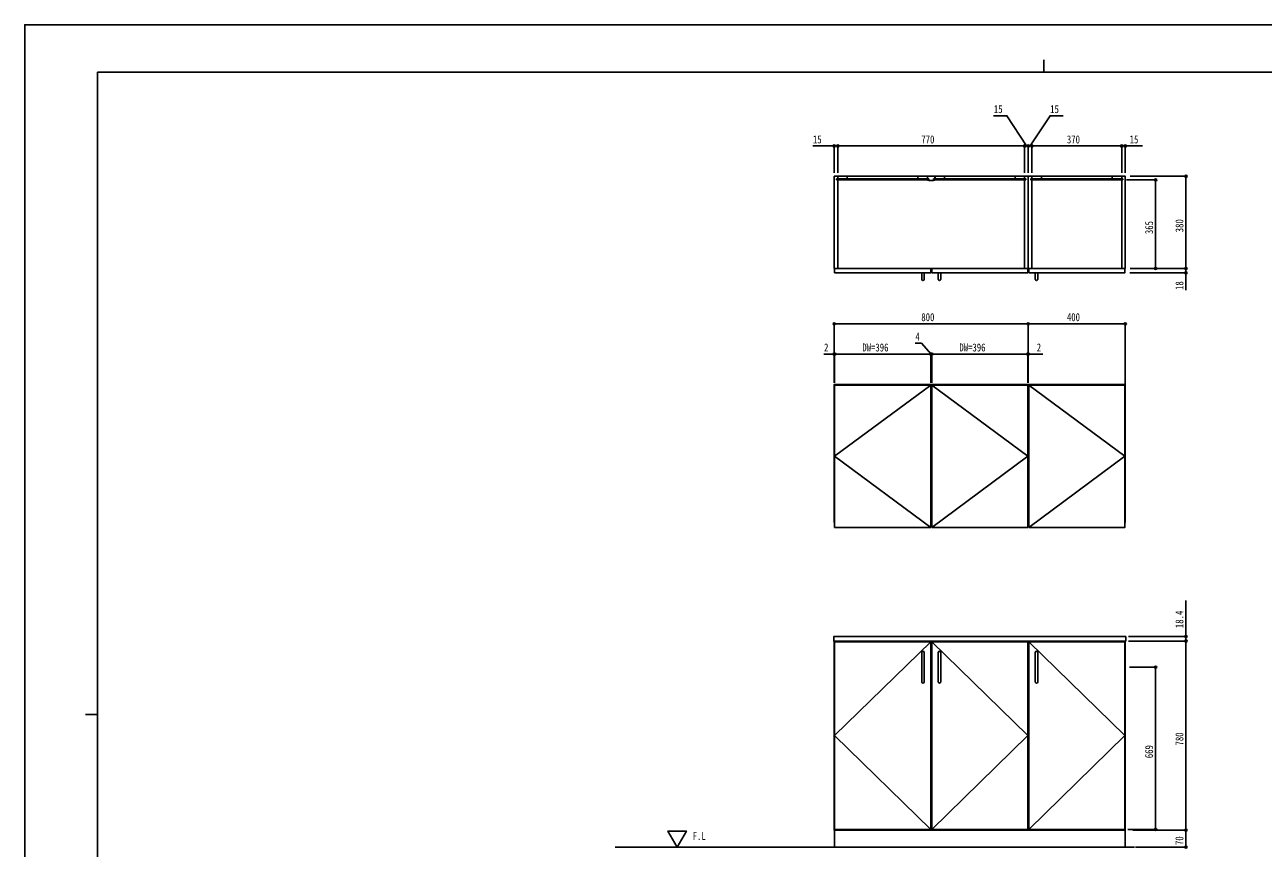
# Model space of a CAD drawing. Units: millimetres, scale not verified. Extents: x -4205 to 4205, y -2970 to 2970.
# Drawn here: x -4205 to 899, y -426 to 2970 of the extents above; entities that cross this region are included whole.
import ezdxf
from ezdxf.enums import TextEntityAlignment as Align

# ---------------------------------------------------------------- set-up
doc = ezdxf.new("R2010")
doc.units = ezdxf.units.MM
doc.header["$LTSCALE"] = 20
for name, color, linetype in [('0-1_USER1', 3, 'Continuous'), ('0-2_YKK_11', 7, 'Continuous'), ('0-3_YKK_12', 2, 'Continuous'), ('0-4_YKK_13', 4, 'Continuous'), ('0-5_YKK_D', 6, 'Continuous'), ('0-6_YKK_ZWAK', 7, 'Continuous'), ('0-7_YSS_K', 3, 'Continuous')]:
    doc.layers.add(name, color=color, linetype=linetype)
doc.styles.add('ＭＳ ゴシック', font='')
doc.styles.get('ＭＳ ゴシック').set_extended_font_data('MS Gothic')

msp = doc.modelspace()

# ---------------------------------------------------------------- linework, layer by layer
at = {"layer": '0-2_YKK_11'}
for p, q in [((-866.98, 897), (-866.97, 897)), ((-466.97, 917), (-470.97, 917)), ((-68.98, 917), (-70.97, 917)), ((-66.98, 897), (-66.97, 897)), ((331.02, 917), (329.03, 917))]:
    msp.add_line(p, q, dxfattribs=at)
at = {"layer": '0-3_YKK_12'}
for p, q in [((-859.48, 2335), (-853.98, 2335)), ((-859.48, 2330), (-859.48, 2335)), ((-859.48, 2330), (-853.98, 2330)), ((-853.98, 2335), (-853.98, 2345)), ((-853.98, 1965), (-853.98, 2330)), ((-814.98, 2345), (-523.98, 2345)), ((-483.98, 2345), (-453.98, 2345)), ((-483.98, 2345), (-483.98, 2335)), ((-483.98, 2335), (-478.48, 2335)), ((-483.98, 2330), (-478.48, 2330)), ((-483.98, 2330), (-483.98, 2329)), ((-483.98, 2329), (-478.48, 2328)), ((-478.48, 2335), (-478.48, 2330)), ((-478.48, 2328), (-459.48, 2328)), ((-459.48, 2335), (-453.98, 2335)), ((-459.48, 2335), (-459.48, 2330)), ((-459.48, 2330), (-453.98, 2330)), ((-459.48, 2328), (-453.98, 2329)), ((-453.98, 2345), (-453.98, 2335)), ((-453.98, 2330), (-453.98, 2329)), ((-122.98, 2345), (-413.98, 2345)), ((-83.98, 2345), (-83.98, 2335)), ((-83.98, 2335), (-78.98, 2335)), ((-83.98, 2330), (-78.98, 2330)), ((-83.98, 2330), (-83.98, 1965)), ((-78.98, 2335), (-78.98, 2330)), ((-53.98, 1965), (-53.98, 2330.5)), ((276.52, 2345), (-14.48, 2345)), ((316.02, 2345), (316.02, 2334.5)), ((316.02, 2330.5), (316.02, 1965)), ((-70.98, 1190.5), (-466.98, 1484)), ((329.02, 1190.5), (-66.98, 1484)), ((-466.97, 897), (-70.97, 1190.5)), ((-66.97, 897), (329.03, 1190.5)), ((-868.98, 917), (-866.97, 917)), ((-68.98, 917), (-66.97, 917))]:
    msp.add_line(p, q, dxfattribs=at)
for points in [[(-68.98, 1965), (-868.98, 1965), (-868.98, 2345), (-68.98, 2345)], [(-858.98, 2330.5), (-479.98, 2330.5), (-479.98, 2334.5), (-858.98, 2334.5)], [(-853.98, 2334.5), (-814.98, 2334.5), (-814.98, 2345), (-853.98, 2345)], [(-484.98, 2334.5), (-523.98, 2334.5), (-523.98, 2345), (-484.98, 2345)], [(-78.98, 2330.5), (-457.98, 2330.5), (-457.98, 2334.5), (-78.98, 2334.5)], [(-452.98, 2334.5), (-413.98, 2334.5), (-413.98, 2345), (-452.98, 2345)], [(-83.98, 2334.5), (-122.98, 2334.5), (-122.98, 2345), (-83.98, 2345)], [(331.02, 1965), (-68.98, 1965), (-68.98, 2345), (331.02, 2345)], [(320.52, 2330.5), (-58.48, 2330.5), (-58.48, 2334.5), (320.52, 2334.5)], [(-53.98, 2334.5), (-14.98, 2334.5), (-14.98, 2345), (-53.98, 2345)], [(316.02, 2334.5), (277.02, 2334.5), (277.02, 2345), (316.02, 2345)], [(-470.98, 1947), (-866.98, 1947), (-866.98, 1965), (-470.98, 1965)], [(-70.98, 1947), (-466.98, 1947), (-466.98, 1965), (-70.98, 1965)], [(-66.98, 1947), (329.02, 1947), (329.02, 1965), (-66.98, 1965)], [(-470.98, 897), (-866.98, 897), (-866.98, 1484), (-470.98, 1484)], [(-466.98, 897), (-70.98, 897), (-70.98, 1484), (-466.98, 1484)], [(-66.98, 897), (329.02, 897), (329.02, 1484), (-66.98, 1484)], [(-870.73, 428.6), (332.77, 428.6), (332.77, 447), (-870.73, 447)], [(-868.98, -351.4), (-68.98, -351.4), (-68.98, 428.6), (-868.98, 428.6)], [(-866.98, -348.4), (-470.98, -348.4), (-470.98, 425.6), (-866.98, 425.6)], [(-70.98, -348.4), (-466.98, -348.4), (-466.98, 425.6), (-70.98, 425.6)], [(-68.98, -351.4), (331.02, -351.4), (331.02, 428.6), (-68.98, 428.6)], [(329.02, -348.4), (-66.98, -348.4), (-66.98, 425.6), (329.02, 425.6)], [(-867.98, -421.4), (330.02, -421.4), (330.02, -351.4), (-867.98, -351.4)]]:
    msp.add_lwpolyline(points, close=True, dxfattribs=at)
for points in [[(-68.98, 917), (-68.98, 1487), (-868.98, 1487), (-868.98, 917)], [(-470.98, 1484), (-866.98, 1190.5), (-470.98, 897)], [(331.02, 917), (331.02, 1487), (-68.98, 1487), (-68.98, 917)], [(-470.98, 425.6), (-866.98, 38.6), (-470.98, -348.4)], [(-466.98, -348.4), (-70.98, 38.6), (-466.98, 425.6)], [(-66.98, -348.4), (329.02, 38.6), (-66.98, 425.6)]]:
    msp.add_lwpolyline(points, dxfattribs=at)
at = {"layer": '0-4_YKK_13'}
for p, q in [((-507.98, 1947), (-497.98, 1947)), ((-507.98, 1919.34), (-507.98, 1947)), ((-497.98, 1919.34), (-497.98, 1947)), ((-439.98, 1947), (-429.98, 1947)), ((-439.98, 1919.34), (-439.98, 1947)), ((-429.98, 1919.34), (-429.98, 1947)), ((-39.98, 1947), (-29.98, 1947)), ((-39.98, 1919.34), (-39.98, 1947)), ((-29.98, 1919.34), (-29.98, 1947)), ((-507.98, 381.76), (-507.98, 259.44)), ((-497.98, 381.76), (-497.98, 259.44)), ((-439.98, 381.76), (-439.98, 259.44)), ((-429.98, 381.76), (-429.98, 259.44)), ((-39.98, 381.76), (-39.98, 259.44)), ((-29.98, 381.76), (-29.98, 259.44))]:
    msp.add_line(p, q, dxfattribs=at)
for centre, start, end in [((-502.98, 1920.05), 188.0693, 351.9307), ((-434.98, 1920.05), 188.0693, 351.9307), ((-34.98, 1920.05), 188.0693, 351.9307), ((-502.98, 381.06), 8.0102, 171.9898), ((-434.98, 381.06), 8.0102, 171.9898), ((-34.98, 381.06), 8.0102, 171.9898), ((-502.98, 260.14), 188.0102, 351.9898), ((-434.98, 260.14), 188.0102, 351.9898), ((-34.98, 260.14), 188.0102, 351.9898)]:
    msp.add_arc(centre, 5.05, start, end, dxfattribs=at)
at = {"layer": '0-5_YKK_D'}
for p, q in [((-868.98, 2360), (-868.98, 2471)), ((-853.98, 2360), (-853.98, 2471)), ((-853.98, 2360), (-853.98, 2471)), ((-83.98, 2470), (-853.98, 2470)), ((-83.98, 2360), (-83.98, 2471)), ((-83.98, 2360), (-83.98, 2471)), ((-68.98, 2470), (-83.98, 2470)), ((-68.98, 2360), (-68.98, 2471)), ((-68.98, 2360), (-68.98, 2471)), ((-68.98, 2470), (-53.98, 2470)), ((-53.98, 2360), (-53.98, 2471)), ((-53.98, 2360), (-53.98, 2471)), ((-53.98, 2470), (316.02, 2470)), ((316.02, 2360), (316.02, 2471)), ((316.02, 2360), (316.02, 2471)), ((331.02, 2360), (331.02, 2471)), ((336.02, 2330), (457.02, 2330)), ((351.02, 2345), (582.02, 2345)), ((456.02, 1965), (456.02, 2330)), ((581.02, 1965), (581.02, 2345)), ((349.02, 1947), (582.02, 1947)), ((351.02, 1965), (582.02, 1965)), ((351.02, 1965), (582.02, 1965)), ((351.02, 1965), (457.02, 1965)), ((-868.98, 1493.64), (-868.98, 1738)), ((-68.98, 1737), (-868.98, 1737)), ((-68.98, 1493.64), (-68.98, 1738)), ((-68.98, 1494.64), (-68.98, 1738)), ((331.02, 1737), (-68.98, 1737)), ((331.02, 1488), (331.02, 1738)), ((-868.98, 1493.64), (-868.98, 1613)), ((-866.98, 1493.64), (-866.98, 1613)), ((-866.98, 1493.64), (-866.98, 1613)), ((-866.98, 1612), (-470.98, 1612)), ((-470.98, 1493.64), (-470.98, 1613)), ((-470.98, 1493.64), (-470.98, 1613)), ((-466.98, 1612), (-470.98, 1612)), ((-466.98, 1493.64), (-466.98, 1613)), ((-466.98, 1493.64), (-466.98, 1613)), ((-70.98, 1612), (-466.98, 1612)), ((-70.98, 1493.64), (-70.98, 1613)), ((-70.98, 1493.64), (-70.98, 1613)), ((-68.98, 1493.64), (-68.98, 1613)), ((344.03, 447), (582.02, 447)), ((344.03, 428.6), (582.02, 428.6)), ((344.03, 428.6), (582.02, 428.6)), ((581.02, -351.4), (581.02, 428.6)), ((348.02, 320.6), (457.02, 320.6)), ((456.02, -348.4), (456.02, 320.6)), ((341.02, -348.4), (457.02, -348.4)), ((362.02, -351.4), (582.02, -351.4)), ((362.02, -351.4), (582.02, -351.4)), ((581.02, -351.4), (581.02, -421.4)), ((372.73, -421.4), (582.02, -421.4))]:
    msp.add_line(p, q, dxfattribs=at)
for points in [[(-76.48, 2470), (-157.28, 2595), (-211.68, 2595)], [(-61.48, 2470), (20.54, 2595), (74.94, 2595)], [(-853.98, 2470), (-868.98, 2470), (-957.38, 2470)], [(316.02, 2470), (331.02, 2470), (402.42, 2470)], [(581.02, 1965), (581.02, 1947), (581.02, 1875.6)], [(-468.98, 1612), (-509.22, 1657), (-534.82, 1657)], [(-866.98, 1612), (-868.98, 1612), (-911.58, 1612)], [(-70.98, 1612), (-68.98, 1612), (-9.38, 1612)], [(581.02, 428.6), (581.02, 447), (581.02, 595.4)]]:
    msp.add_lwpolyline(points, dxfattribs=at)
for centre in [(-868.98, 2470), (-853.98, 2470), (-853.98, 2470), (-83.98, 2470), (-83.98, 2470), (-68.98, 2470), (-68.98, 2470), (-53.98, 2470), (-53.98, 2470), (316.02, 2470), (316.02, 2470), (331.02, 2470), (581.02, 2345), (456.02, 2330), (456.02, 1965), (581.02, 1965), (581.02, 1965), (581.02, 1947), (-868.98, 1737), (-68.98, 1737), (-68.98, 1737), (331.02, 1737), (-868.98, 1612), (-866.98, 1612), (-866.98, 1612), (-470.98, 1612), (-470.98, 1612), (-466.98, 1612), (-466.98, 1612), (-70.98, 1612), (-70.98, 1612), (-68.98, 1612), (581.02, 447), (581.02, 428.6), (581.02, 428.6), (456.02, 320.6), (456.02, -348.4), (581.02, -351.4), (581.02, -351.4), (581.02, -421.4)]:
    msp.add_circle(centre, 4.25, dxfattribs=at)
at = {"layer": '0-6_YKK_ZWAK'}
for p, q in [((-4.98, 2825), (-4.98, 2775)), ((3895.02, 2775), (-3904.98, 2775)), ((-3904.98, -2525), (-3904.98, 2775)), ((-3954.98, 125), (-3904.98, 125))]:
    msp.add_line(p, q, dxfattribs=at)
msp.add_lwpolyline([(-4205, -2970), (4205, -2970), (4205, 2970), (-4205, 2970)], close=True, dxfattribs=at)
at = {"layer": '0-7_YSS_K'}
msp.add_line((368.17, -421.4), (-1771.26, -421.4), dxfattribs=at)
msp.add_lwpolyline([(-1515.98, -421.4), (-1477.81, -355.29), (-1554.15, -355.29)], close=True, dxfattribs=at)

# ---------------------------------------------------------------- texts
at = {"layer": '0-1_USER1', "style": 'ＭＳ ゴシック', "width": 0.8}
msp.add_text('F.L', height=32.99, dxfattribs=at).set_placement((-1452.08, -401.71), align=Align.BOTTOM_LEFT)
at = {"layer": '0-5_YKK_D', "style": 'ＭＳ ゴシック', "width": 0.8}
for s, p in [('15', (-210.88, 2595.8)), ('15', (21.34, 2595.8)), ('15', (-956.58, 2470.8)), ('770', (-509.78, 2470.8)), ('370', (90.22, 2470.8)), ('15', (348.82, 2470.8)), ('800', (-509.78, 1737.8)), ('400', (90.22, 1737.8)), ('4', (-534.02, 1657.8)), ('2', (-910.78, 1612.8)), ('DW=396', (-752.98, 1612.8)), ('DW=396', (-352.98, 1612.8)), ('2', (-34.18, 1612.8))]:
    msp.add_text(s, height=32.99, dxfattribs=at).set_placement(p, align=Align.BOTTOM_LEFT)
for s, p in [('365', (455.22, 2106.7)), ('380', (580.22, 2114.2)), ('18', (580.22, 1876.4)), ('18.4', (580.22, 481.8)), ('780', (580.22, -2.2)), ('669', (455.22, -54.7)), ('70', (580.22, -412.8))]:
    msp.add_text(s, height=32.99, rotation=90, dxfattribs=at).set_placement(p, align=Align.BOTTOM_LEFT)

doc.saveas('drawing.dxf')
